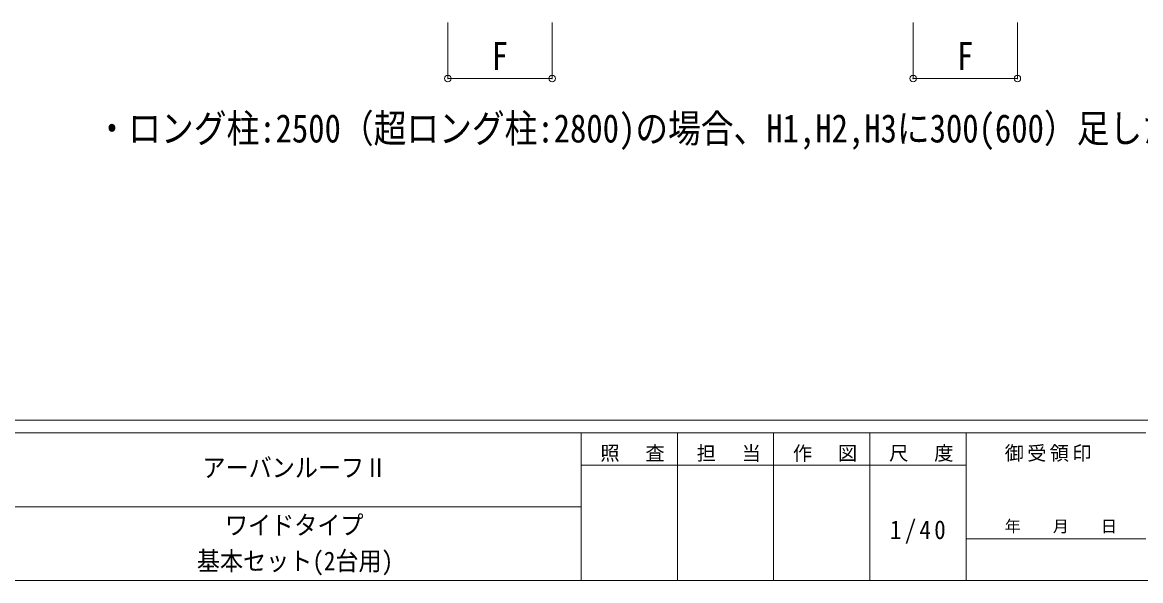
# Model space of a CAD drawing. Units: millimetres at full size, sheet at 1:40; details may follow other scales. Extents: x -11243 to 11243, y -7760 to 7760.
# Drawn here: x 119 to 7089, y -7760 to -4282 of the extents above; entities that cross this region are included whole.
import ezdxf
from ezdxf.enums import TextEntityAlignment as Align

# ---------------------------------------------------------------- set-up
doc = ezdxf.new("R2010")
doc.units = ezdxf.units.MM
doc.header["$LTSCALE"] = 40
doc.header["$PDMODE"] = 32
doc.header["$PDSIZE"] = 40
doc.layers.add('0-6_OTH_LINE', color=6, linetype='Continuous', lineweight=9)
doc.layers.add('F-0_240', color=7, linetype='Continuous', lineweight=9)
doc.styles.add('ＭＳ ゴシック', font='')
doc.styles.get('ＭＳ ゴシック').set_extended_font_data('MS Gothic')

msp = doc.modelspace()

# ---------------------------------------------------------------- linework, layer by layer
at = {"layer": '0-6_OTH_LINE'}
for p, q in [((2771.08, -4631.79), (2771.08, -4281.81)), ((3421.08, -4631.79), (3421.08, -4281.81)), ((5671.08, -4631.79), (5671.08, -4281.81)), ((6321.08, -4631.79), (6321.08, -4281.81)), ((2771.08, -4631.79), (3421.08, -4631.79)), ((5671.08, -4631.79), (6321.08, -4631.79))]:
    msp.add_line(p, q, dxfattribs=at)
for p in [(2771.08, -4631.79), (3421.08, -4631.79), (5671.08, -4631.79), (6321.08, -4631.79)]:
    msp.add_point(p, dxfattribs=at)
at = {"layer": 'F-0_240', "color": 5}
for p, q in [((-11242.74, -6760), (10677.26, -6760)), ((-11242.74, -6840), (7121.58, -6840)), ((3601.58, -6840), (3601.58, -7760)), ((4201.58, -6840), (4201.58, -7760)), ((4801.58, -6840), (4801.58, -7760)), ((5401.58, -6840), (5401.58, -7760)), ((6001.58, -6840), (6001.58, -7760)), ((3601.58, -7040), (6001.58, -7040)), ((-4598.42, -7300), (3601.58, -7300)), ((6001.58, -7500), (7121.58, -7500)), ((-11242.74, -7760), (10677.26, -7760))]:
    msp.add_line(p, q, dxfattribs=at)

# ---------------------------------------------------------------- texts
at = {"layer": '0-6_OTH_LINE', "color": 7, "style": 'ＭＳ ゴシック', "width": 0.85}
for s, p in [('F', (3043.97, -4631.96)), ('F', (5943.97, -4631.96)), ('・ロング柱:2500（超ロング柱:2800)の場合、H1,H2,H3に300(600）足した寸法にしてください。', (575.49, -5082.96))]:
    msp.add_text(s, height=176, dxfattribs=at).set_placement(p, align=Align.BOTTOM_LEFT)
at = {"layer": 'F-0_240', "style": 'ＭＳ ゴシック', "width": 0.9}
for s, p in [('アーバンルーフⅡ', (1241.58, -7150)), ('ワイドタイプ', (1381.58, -7507.84)), ('基本セット(2台用)', (1206.58, -7731.34))]:
    msp.add_text(s, height=117.3, dxfattribs=at).set_placement(p, align=Align.BOTTOM_LEFT)
at = {"layer": 'F-0_240', "style": 'ＭＳ ゴシック'}
msp.add_text('年\u3000\u3000月\u3000\u3000日', height=73.31, dxfattribs=at).set_placement((6241.58, -7480), align=Align.BOTTOM_LEFT)
at = {"layer": 'F-0_240', "attachment_point": 7, "style": 'ＭＳ ゴシック'}
for s, insert, char_height in [('\\T1.17;照\u3000査', (3721.58, -7020), 87.98), ('\\T1.17;担\u3000当', (4321.58, -7020), 87.98), ('\\T1.17;作\u3000図', (4921.58, -7020), 87.98), ('\\T1.17;尺\u3000度', (5521.58, -7020), 87.98), ('\\T1.17;御受領印', (6241.58, -7020), 87.98), ('\\T1.28;\\W0.9;1/40', (5526.58, -7530), 117.3)]:
    msp.add_mtext(s, dxfattribs=dict(at, insert=insert, char_height=char_height))

doc.saveas('drawing.dxf')
